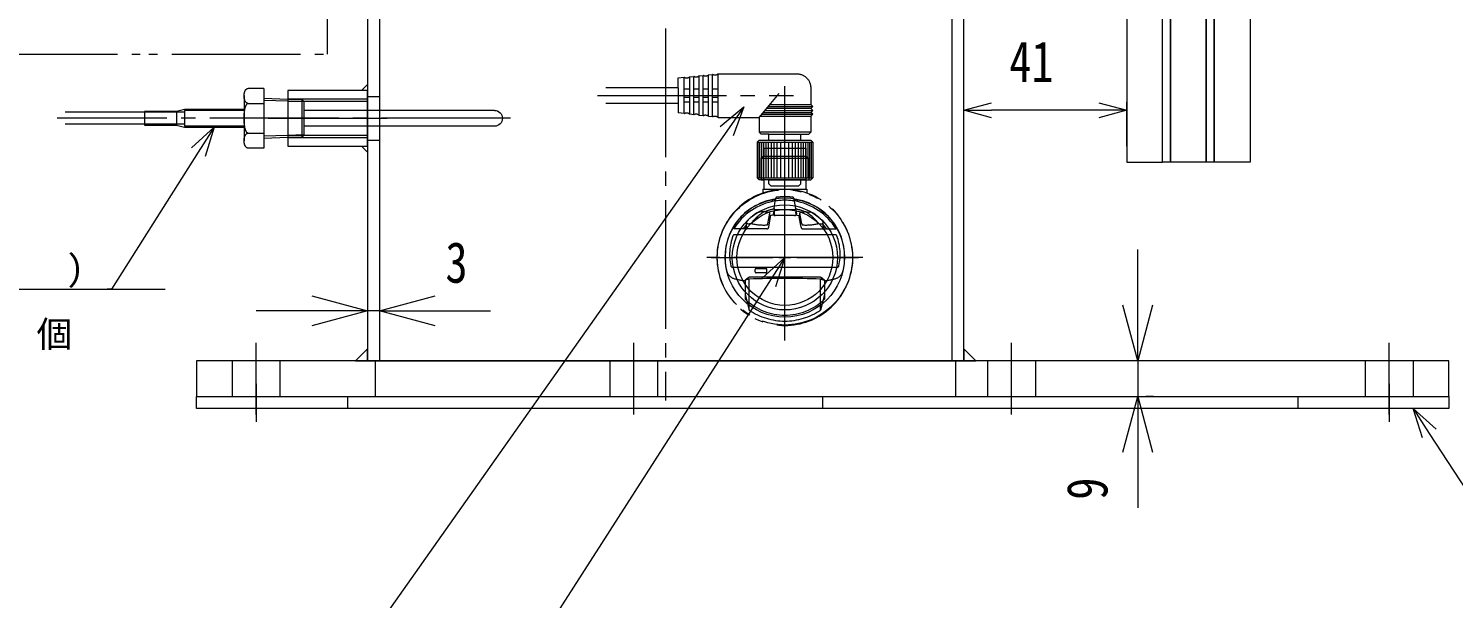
# Model space of a CAD drawing. Units: millimetres at full size. Extents: x -19442 to 19442, y -5866 to 5866.
# Drawn here: x 15599.1 to 15957.5, y -1870.3 to -1726.9 of the extents above; entities that cross this region are included whole.
import ezdxf
from ezdxf.enums import TextEntityAlignment as Align

# ---------------------------------------------------------------- set-up
doc = ezdxf.new("R2010")
doc.units = ezdxf.units.MM
doc.header["$LTSCALE"] = 3.6
doc.linetypes.add('CHAIN2', pattern=[12, 9, -1, 1, -1])
doc.linetypes.add('DOUBLE_CHAIN2', pattern=[12.8, 9, -1, 0.6, -0.6, 0.6, -1])
for name, color, linetype, lineweight in [('0-2_06_PHANTOM', 2, 'DOUBLE_CHAIN2', 9), ('0-3_04_HIDDEN', 7, 'Continuous', 9), ('0-4_05_CENTER', 2, 'CHAIN2', 9), ('0-5_08_DIM', 3, 'Continuous', 9), ('0-6_0', 2, 'Continuous', 9), ('0-7_10_DRAFT', 1, 'Continuous', 9), ('0-8_03_かくれ線', 5, 'Continuous', 9), ('0-9_04_中心線', 4, 'CHAIN2', 9), ('0-D_02_細線', 6, 'Continuous', 9), ('1-0_07_寸法線', 3, 'Continuous', 9), ('1-1_11_HATCH', 2, 'Continuous', 9)]:
    doc.layers.add(name, color=color, linetype=linetype, lineweight=lineweight)
doc.styles.add('ＭＳ ゴシック', font='')
doc.styles.add('ＭＳ Ｐゴシック', font='')
doc.styles.get('ＭＳ ゴシック').set_extended_font_data('MS Gothic')
doc.styles.get('ＭＳ Ｐゴシック').set_extended_font_data('MS PGothic')

# ---------------------------------------------------------------- blocks, each defined once
blk = doc.blocks.new('A$C0D4411A6_1')
at = {"layer": '0-3_04_HIDDEN', "color": 3}
for p, q in [((-119.5, 0), (-119.5, -3)), ((119.5, 0), (119.5, -3))]:
    blk.add_line(p, q, dxfattribs=at)
at = {"layer": '0-4_05_CENTER'}
for p, q in [((-142.5, 3.199), (-142.5, -6.367)), ((142.5, 3.199), (142.5, -6.367))]:
    blk.add_line(p, q, dxfattribs=at)
at = {"layer": '0-6_0', "color": 3}
blk.add_lwpolyline([(-157.5, 0), (157.5, 0), (157.5, -3), (-157.5, -3)], close=True, dxfattribs=at)
at = {"layer": '0-7_10_DRAFT'}
blk.add_line((0, 0), (0, -3), dxfattribs=at)
blk = doc.blocks.new('U1395')
at = {"layer": '0-9_04_中心線'}
for p, q in [((0, 3), (0, 18.5)), ((-18.5, 0), (-3, 0)), ((3, 0), (18.5, 0)), ((0, -18.5), (0, -3))]:
    blk.add_line(p, q, dxfattribs=at)
at = {"layer": '0-9_04_中心線', "linetype": 'Continuous'}
for p, q in [((-1.5, 0), (1.5, 0)), ((0, -1.5), (0, 1.5))]:
    blk.add_line(p, q, dxfattribs=at)
blk = doc.blocks.new('OP-75722b_1')
at = {"layer": '0-2_06_PHANTOM'}
for p, q in [((0, 6.5), (0.5, 7)), ((0, 4), (0, 6.5)), ((0, -4), (0, 4)), ((0.5, -7), (0.5, 7)), ((9.5, 7), (0.5, 7)), ((0.5, 6.7), (9.5, 6.7)), ((0.5, 6.3), (9.5, 6.3)), ((0.5, 5.9), (9.5, 5.9)), ((0.5, 5.3), (9.5, 5.3)), ((0.5, 4.7), (9.5, 4.7)), ((0.5, 4.1), (9.5, 4.1)), ((9.5, -7), (9.5, 7)), ((10, -4), (10, 4)), ((10, 4), (11.5, 4)), ((11.5, 6), (12, 6.5)), ((11.5, 4), (11.5, 6)), ((11.5, -4), (11.5, 4)), ((12, 6.5), (12, -6.5)), ((16, 6.5), (12, 6.5)), ((16, -6.248), (16, 6.5)), ((16.5, -5.829), (16.5, 7)), ((17, 6.5), (17.5, 7)), ((17, -5.409), (17, 6.5)), ((17.5, -4.99), (17.5, 7)), ((17.5, 7), (18, 6.5)), ((18, 6.5), (18, -4.57)), ((18.5, -4.151), (18.5, 7)), ((19, -3.731), (19, 6.5)), ((23.2, 6.5), (19, 6.5)), ((0.5, 3.4), (9.5, 3.4)), ((0.5, 2.7), (9.5, 2.7)), ((0.5, 1.9), (9.5, 1.9)), ((0.5, 1), (9.5, 1)), ((0.5, 0), (9.5, 0)), ((26.7, -16.8), (26.7, 3.011)), ((0.5, -1), (9.5, -1)), ((0.5, -1.9), (9.5, -1.9)), ((0.5, -2.7), (9.5, -2.7)), ((0.5, -3.4), (9.5, -3.4)), ((15.7, -6.5), (21.73, -1.44)), ((0, -4), (0, -6.5)), ((0, -6.5), (0.5, -7)), ((0.5, -4.1), (9.5, -4.1)), ((0.5, -4.7), (9.5, -4.7)), ((0.5, -5.3), (9.5, -5.3)), ((0.5, -5.8), (9.5, -5.8)), ((0.5, -6.3), (9.5, -6.3)), ((0.5, -6.7), (9.5, -6.7)), ((9.5, -7), (0.5, -7)), ((10, -6.5), (9.5, -7)), ((10, -4), (11.5, -4)), ((10, -6.5), (10, -4)), ((11.5, -4), (11.5, -6)), ((11.5, -6), (12, -6.5)), ((15.7, -16.8), (26.7, -16.8)), ((19.55, -16.8), (19.55, -18.175)), ((20.7, -16.8), (20.7, -18.175)), ((22.85, -16.8), (22.85, -18.175)), ((15.858, -18.175), (26.556, -18.175)), ((15.858, -18.175), (15.973, -19.175)), ((15.973, -19.175), (26.451, -19.175)), ((16.131, -20.55), (26.306, -20.55)), ((16.131, -20.55), (16.246, -21.55)), ((19.55, -19.175), (19.55, -20.55)), ((20.7, -19.175), (20.7, -20.55)), ((22.85, -19.175), (22.85, -20.55)), ((26.201, -21.55), (26.306, -20.55)), ((26.451, -19.175), (26.556, -18.175)), ((16.246, -21.55), (26.201, -21.55)), ((16.404, -22.925), (26.057, -22.925)), ((16.404, -22.925), (16.519, -23.925)), ((16.519, -23.925), (25.952, -23.925)), ((19.55, -21.55), (19.55, -22.925)), ((19.55, -23.925), (19.55, -25.3)), ((20.7, -21.55), (20.7, -22.925)), ((20.7, -23.925), (20.7, -25.3)), ((22.85, -21.55), (22.85, -22.925)), ((22.85, -23.925), (22.85, -25.3)), ((25.952, -23.925), (26.057, -22.925)), ((16.677, -25.3), (25.807, -25.3)), ((16.677, -25.3), (16.85, -26.8)), ((19.2, -26.8), (16.85, -26.8)), ((19.2, -26.8), (19.2, -44.997)), ((23.2, -26.8), (19.2, -26.8)), ((23.2, -26.8), (23.2, -44.997)), ((23.2, -26.8), (25.65, -26.8)), ((25.65, -26.8), (25.807, -25.3))]:
    blk.add_line(p, q, dxfattribs=at)
for points in [[(10, 4), (10, 6.5), (9.5, 7)], [(16, 6.5), (16.5, 7), (17, 6.5)], [(18, 6.5), (18.5, 7), (19, 6.5)], [(15.7, -16.8), (15.7, -6.5), (12, -6.5)]]:
    blk.add_lwpolyline(points, dxfattribs=at)
for centre, radius, start, end in [((23.2, 3), 3.5, 359.99984, 90), ((15.062, -17.57), 1, 322.76919, 50.35119), ((27.346, -17.563), 1, 130.27453, 217.73726), ((15.335, -19.945), 1, 322.76919, 50.35119), ((27.097, -19.938), 1, 130.27453, 217.73726), ((15.608, -22.32), 1, 322.76919, 50.35119), ((15.881, -24.695), 1, 322.76919, 50.35119), ((26.598, -24.688), 1, 130.27453, 217.73726), ((26.848, -22.313), 1, 130.27453, 217.73726)]:
    blk.add_arc(centre, radius, start, end, dxfattribs=at)
at = {"layer": '0-4_05_CENTER'}
for p, q in [((-1.5, 0), (23.548, 0)), ((21.2, -47.12), (21.2, 2.179))]:
    blk.add_line(p, q, dxfattribs=at)
at = {"layer": '0-7_10_DRAFT'}
for p, q in [((-1, 4), (-1.5, 3.5)), ((-1, 4), (0, 4)), ((-1.5, -3.5), (-1.5, 3.5)), ((-1, -4), (-1.5, -3.5)), ((-1, -4), (0, -4))]:
    blk.add_line(p, q, dxfattribs=at)
blk = doc.blocks.new('GP-M＊＊Tc_1')
at = {"layer": '0-2_06_PHANTOM'}
for p, q in [((0, 16.002), (0.002, 16.002)), ((0, 14.422), (0, 14.502)), ((0, 14.422), (0, 14.502)), ((-10, 9.338), (-9, 13.231)), ((-9, 13.231), (-9, 5.436)), ((9, 13.231), (9, 5.436)), ((10, 9.338), (9, 13.231)), ((-10, 5.702), (-10, 10.502)), ((10, 5.702), (10, 10.502)), ((-9, 5.436), (-10, 5.749)), ((-9.647, 5.434), (-9, 5.434)), ((-9, 5.002), (0, 5.002)), ((0, 5.002), (9, 5.002)), ((4.5, 3.654), (4.5, 3.037)), ((4.8, 3.86), (7.2, 3.86)), ((7.5, 3.654), (7.5, 3.037)), ((9, 5.436), (10, 5.749)), ((9, 5.434), (9.647, 5.434)), ((-17.1, 0), (-17.1, 0)), ((13.105, 2.477), (-13.105, 2.477)), ((4.8, 2.831), (7.2, 2.831)), ((17.1, 0), (17.1, 0)), ((-12.611, -5.725), (12.611, -5.725)), ((-4.562, -7.175), (-12.871, -7.175)), ((-9.874, -7.635), (-9.805, -7.974)), ((-9.652, -7.217), (-9.652, -8.807)), ((-8.501, -8.518), (-8.91, -8.448)), ((-4.276, -8.42), (-3.774, -11.094)), ((-4.07, -7.583), (-3.577, -10.221)), ((-3.774, -9.169), (-3.774, -11.094)), ((-2.865, -10.724), (-3.658, -10.497)), ((-2.846, -10.698), (-2.726, -11.413)), ((-2.726, -12.296), (-2.726, -10.595)), ((-2.426, -10.515), (2.426, -10.515)), ((2.726, -12.296), (2.726, -10.595)), ((2.846, -10.698), (2.726, -11.413)), ((2.865, -10.724), (3.658, -10.497)), ((4.07, -7.583), (3.577, -10.221)), ((4.276, -8.42), (3.774, -11.094)), ((3.774, -9.169), (3.774, -11.094)), ((4.562, -7.175), (12.871, -7.175)), ((8.501, -8.518), (8.91, -8.448)), ((9.652, -7.217), (9.652, -8.807)), ((9.874, -7.635), (9.805, -7.974)), ((-5.154, -11.559), (-6.267, -11.398)), ((-2.726, -11.952), (-2.915, -10.971)), ((-2.726, -12.296), (-2.425, -14.174)), ((2.426, -12.071), (-2.426, -12.071)), ((-2.425, -14.174), (-2.23, -14.962)), ((2.425, -14.174), (2.231, -14.961)), ((2.726, -12.296), (2.425, -14.174)), ((2.726, -11.952), (2.915, -10.971)), ((5.154, -11.559), (6.267, -11.398)), ((5.25, -17.198), (-5.25, -17.198)), ((-5.25, -19.498), (-5.25, -17.198)), ((5.5, -17.198), (5.25, -17.198)), ((5.5, -17.198), (5.5, -16.191)), ((-5.25, -19.498), (-6, -19.498)), ((-5.25, -19.498), (5.25, -19.498))]:
    blk.add_line(p, q, dxfattribs=at)
for points in [[(-5.25, -17.198), (-5.5, -17.198), (-5.5, -16.191)], [(6, -19.498), (5.25, -19.498), (5.25, -17.198)]]:
    blk.add_lwpolyline(points, dxfattribs=at)
blk.add_circle((0, 0), 16.998, dxfattribs=at)
for centre, radius, start, end in [((0, 0), 17.1, 288.76198, 251.23802), ((0, 0.002), 14.5, 46.39717, 133.60283), ((0, 0.004), 15.999, 55.76763, 124.23237), ((-4.836, 0.61), 10.183, 162.08464, 183.4338), ((-12.117, 2.805), 2.584, 110.38356, 158.74101), ((-9.274, -5.68), 11.532, 93.61065, 108.94), ((-3.771, 13.537), 10.009, 231.51201, 238.50395), ((0, 305.299), 300, 268.28087, 271.71913), ((4.664, 3.654), 0.164, 124.48454, 180), ((4.8, 3.455), 0.404, 90, 124.48454), ((7.2, 3.455), 0.404, 55.51546, 90), ((7.336, 3.654), 0.164, 0, 55.51546), ((3.771, 13.537), 10.009, 301.49605, 308.48799), ((9.274, -5.68), 11.532, 71.06, 86.38935), ((12.117, 2.805), 2.584, 21.25899, 69.61644), ((4.836, 0.61), 10.183, 356.5662, 17.91536), ((-0.711, -0.791), 13.2, 167.41217, 200.43885), ((-13.105, 1.977), 0.5, 90, 167.41217), ((4.664, 3.037), 0.164, 180, 235.51546), ((4.8, 3.235), 0.404, 235.51546, 270), ((7.2, 3.235), 0.404, 270, 304.48454), ((7.336, 3.037), 0.164, 304.48454, 0), ((0.711, -0.791), 13.2, 339.56115, 12.58783), ((13.105, 1.977), 0.5, 12.58783, 90), ((-0.748, -0.357), 14.257, 178.5668, 263.59512), ((0.748, -0.357), 14.257, 276.40488, 1.4332), ((-12.611, -5.225), 0.5, 200.43885, 270), ((12.611, -5.225), 0.5, 270, 339.56115), ((-0.039, 0.635), 15.021, 211.32527, 260.88304), ((0.791, 1.426), 14.206, 217.26239, 222.67821), ((-9.537, -7.564), 0.345, 146.21377, 192.03103), ((-9.363, -7.71), 0.571, 110.51997, 143.73811), ((-9.378, -7.347), 0.446, 183.23787, 231.58948), ((-9.511, -7.914), 0.3, 191.61574, 222.19519), ((-9.341, -8.816), 0.311, 139.42066, 212.7982), ((-1.373, -2.183), 10.677, 219.57193, 234.4444), ((-9.075, -9.212), 0.781, 77.83138, 130.05319), ((-5.319, -22.258), 14.104, 86.89236, 103.04159), ((2.165, -0.138), 13.565, 218.15768, 237.34958), ((-4.562, -7.675), 0.5, 10.58325, 90), ((-4.571, -8.475), 0.3, 10.62503, 86.89236), ((-4.143, -9.343), 0.653, 304.34331, 317.69398), ((-3.899, -10.276), 0.326, 292.498, 9.69844), ((-2.589, -10.908), 0.332, 140.76884, 190.8997), ((-2.447, -11.043), 0.528, 87.77979, 139.23906), ((0.039, 0.635), 15.021, 279.11696, 328.67473), ((2.447, -11.043), 0.528, 40.76094, 92.22021), ((2.589, -10.908), 0.332, 349.1003, 39.23116), ((3.899, -10.276), 0.326, 170.30156, 247.502), ((4.143, -9.343), 0.653, 222.30602, 235.65669), ((4.562, -7.675), 0.5, 90, 169.41675), ((4.571, -8.475), 0.3, 93.10764, 169.37497), ((5.319, -22.258), 14.104, 76.95841, 93.10764), ((-2.165, -0.138), 13.565, 302.65042, 321.84232), ((1.373, -2.183), 10.677, 305.5556, 320.42807), ((9.075, -9.212), 0.781, 49.94681, 102.16862), ((9.363, -7.71), 0.571, 36.26189, 69.48003), ((9.341, -8.816), 0.311, 327.2018, 40.57934), ((-0.791, 1.426), 14.206, 317.32179, 322.73761), ((9.378, -7.347), 0.446, 308.41052, 356.76213), ((9.511, -7.914), 0.3, 317.80481, 348.38426), ((9.537, -7.564), 0.345, 347.96897, 33.78623), ((-5.837, -8.429), 3, 234.4444, 261.7545), ((-3.644, -16.727), 5.384, 94.58352, 106.28763), ((-0.415, -0.171), 12.223, 248.07577, 259.10071), ((-4.079, -11.052), 0.308, 270.92629, 352.14817), ((-2.423, -12.388), 0.316, 90.50018, 163.14689), ((-0.012, -0.351), 14.037, 260.10674, 279.99924), ((2.423, -12.388), 0.316, 16.85311, 89.49982), ((0.415, -0.171), 12.223, 280.89929, 291.92423), ((4.079, -11.052), 0.308, 187.85183, 269.07371), ((3.644, -16.727), 5.384, 73.71237, 85.41648), ((5.837, -8.429), 3, 278.2455, 305.5556), ((0, 0), 17.1, 251.23802, 288.76198), ((-1.939, -14.89), 0.3, 193.87196, 268.49952), ((-0.012, 58.679), 73.894, 268.49952, 271.51942), ((1.939, -14.889), 0.3, 271.51942, 346.12804)]:
    blk.add_arc(centre, radius, start, end, dxfattribs=at)
at = {"layer": '0-4_05_CENTER'}
for p, q in [((0, 20.861), (0, -27.498)), ((-19.6, 0), (19.6, 0))]:
    blk.add_line(p, q, dxfattribs=at)
at = {"layer": '0-7_10_DRAFT'}
for p, q in [((-6, -24.998), (-6, -19.498)), ((-5.398, -19.498), (-5.398, -25.399)), ((5.398, -25.399), (5.398, -19.498)), ((6, -24.998), (6, -19.498)), ((6, -24.998), (-6, -24.998)), ((5.25, -25.498), (-5.25, -25.498)), ((5.25, -27.498), (-5.25, -27.498))]:
    blk.add_line(p, q, dxfattribs=at)
for points in [[(-5.25, -27.498), (-5.25, -25.498), (-6, -24.998)], [(5.25, -27.498), (5.25, -25.498), (6, -24.998)]]:
    blk.add_lwpolyline(points, dxfattribs=at)
blk = doc.blocks.new('HTK1611a_1')
at = {"layer": '0-2_06_PHANTOM'}
for p, q in [((6.03, 7.506), (6.03, -7.506)), ((6.03, 7.506), (10.03, 7.506)), ((6.03, 5.06), (0, 4.849)), ((0, 4.299), (6.03, 4.51)), ((10.03, 3.753), (6.03, 3.753)), ((11.029, 5.711), (11.03, -5.629)), ((28.03, 1.7), (28.03, -1.7)), ((36.03, 1.5), (56.03, 1.5)), ((36.03, -1.5), (56.03, -1.5)), ((0, -4.849), (6.03, -5.06)), ((0.001, -4.299), (6.03, -4.51)), ((10.03, -3.753), (6.03, -3.753)), ((6.03, -7.506), (10.03, -7.506))]:
    blk.add_line(p, q, dxfattribs=at)
for points in [[(11.021, 5.874), (11.015, 5.955), (11.006, 6.035), (10.996, 6.115), (10.984, 6.193), (10.97, 6.271), (10.954, 6.347), (10.936, 6.422), (10.917, 6.496), (10.896, 6.567), (10.873, 6.637), (10.849, 6.705), (10.823, 6.771), (10.796, 6.835), (10.767, 6.897), (10.737, 6.956), (10.706, 7.013), (10.673, 7.067), (10.639, 7.118), (10.604, 7.166), (10.567, 7.212), (10.53, 7.254), (10.492, 7.294), (10.453, 7.33), (10.413, 7.363), (10.372, 7.392), (10.331, 7.419), (10.289, 7.442), (10.246, 7.461), (10.204, 7.477), (10.161, 7.49), (10.117, 7.498), (10.074, 7.504), (10.03, 7.506)], [(10.03, 3.753), (10.074, 3.755), (10.117, 3.76), (10.161, 3.769), (10.204, 3.781), (10.246, 3.797), (10.289, 3.817), (10.331, 3.84), (10.372, 3.866), (10.413, 3.896), (10.453, 3.929), (10.492, 3.965), (10.53, 4.004), (10.567, 4.047), (10.604, 4.092), (10.639, 4.141), (10.673, 4.192), (10.706, 4.246), (10.737, 4.302), (10.767, 4.361), (10.796, 4.423), (10.823, 4.487), (10.849, 4.553), (10.873, 4.621), (10.896, 4.691), (10.917, 4.763), (10.936, 4.836), (10.954, 4.911), (10.97, 4.987), (10.984, 5.065), (10.996, 5.144), (11.006, 5.223), (11.015, 5.303), (11.021, 5.384), (11.026, 5.466), (11.029, 5.547), (11.03, 5.629), (11.029, 5.711), (11.026, 5.793), (11.021, 5.874)], [(11.021, 0.49), (11.015, 0.652), (11.006, 0.812), (10.996, 0.971), (10.984, 1.128), (10.97, 1.284), (10.954, 1.436), (10.936, 1.586), (10.917, 1.733), (10.896, 1.876), (10.873, 2.016), (10.849, 2.153), (10.823, 2.285), (10.796, 2.412), (10.767, 2.535), (10.737, 2.654), (10.706, 2.767), (10.673, 2.875), (10.639, 2.977), (10.604, 3.074), (10.567, 3.165), (10.53, 3.25), (10.492, 3.329), (10.453, 3.401), (10.413, 3.467), (10.372, 3.526), (10.331, 3.579), (10.289, 3.625), (10.246, 3.664), (10.204, 3.696), (10.161, 3.721), (10.117, 3.738), (10.074, 3.749), (10.03, 3.753)], [(10.03, -3.753), (10.074, -3.749), (10.117, -3.738), (10.161, -3.721), (10.204, -3.696), (10.246, -3.664), (10.289, -3.625), (10.331, -3.579), (10.372, -3.526), (10.413, -3.467), (10.453, -3.401), (10.492, -3.329), (10.53, -3.25), (10.567, -3.165), (10.604, -3.074), (10.639, -2.977), (10.673, -2.875), (10.706, -2.767), (10.737, -2.654), (10.767, -2.535), (10.796, -2.412), (10.823, -2.285), (10.849, -2.153), (10.873, -2.016), (10.896, -1.876), (10.917, -1.733), (10.936, -1.586), (10.954, -1.436), (10.97, -1.284), (10.984, -1.128), (10.996, -0.971), (11.006, -0.812), (11.015, -0.652), (11.021, -0.49), (11.026, -0.327), (11.029, -0.164), (11.03, 0), (11.029, 0.164), (11.026, 0.327), (11.021, 0.49)], [(11.03, 2.2), (26.03, 2.2), (28.03, 1.7), (36.03, 1.7), (36.03, -1.7), (28.03, -1.7), (26.03, -2.2), (11.03, -2.2)], [(11.021, -5.384), (11.015, -5.303), (11.006, -5.223), (10.996, -5.144), (10.984, -5.065), (10.97, -4.987), (10.954, -4.911), (10.936, -4.836), (10.917, -4.763), (10.896, -4.691), (10.873, -4.621), (10.849, -4.553), (10.823, -4.487), (10.796, -4.423), (10.767, -4.361), (10.737, -4.302), (10.706, -4.246), (10.673, -4.192), (10.639, -4.141), (10.604, -4.092), (10.567, -4.047), (10.53, -4.004), (10.492, -3.965), (10.453, -3.929), (10.413, -3.896), (10.372, -3.866), (10.331, -3.84), (10.289, -3.817), (10.246, -3.797), (10.204, -3.781), (10.161, -3.769), (10.117, -3.76), (10.074, -3.755), (10.03, -3.753)], [(10.03, -7.506), (10.074, -7.504), (10.117, -7.498), (10.161, -7.49), (10.204, -7.477), (10.246, -7.461), (10.289, -7.442), (10.331, -7.419), (10.372, -7.392), (10.413, -7.363), (10.453, -7.33), (10.492, -7.294), (10.53, -7.254), (10.567, -7.212), (10.604, -7.166), (10.639, -7.118), (10.673, -7.067), (10.706, -7.013), (10.737, -6.956), (10.767, -6.897), (10.796, -6.835), (10.823, -6.771), (10.849, -6.705), (10.873, -6.637), (10.896, -6.567), (10.917, -6.496), (10.936, -6.422), (10.954, -6.347), (10.97, -6.271), (10.984, -6.193), (10.996, -6.115), (11.006, -6.035), (11.015, -5.955), (11.021, -5.874), (11.026, -5.793), (11.029, -5.711), (11.03, -5.629), (11.029, -5.547), (11.026, -5.466), (11.021, -5.384)]]:
    blk.add_lwpolyline(points, dxfattribs=at)
at = {"layer": '0-3_04_HIDDEN', "color": 2}
for p, q in [((-3.97, 4.16), (-3.97, -4.16)), ((-3.468, 4.728), (-3.968, 4.178)), ((-3.968, 4.16), (0, 4.299)), ((-3.47, 4.728), (-3.47, -4.728)), ((0, 4.849), (-3.468, 4.728)), ((-51.97, 2), (-3.97, 2)), ((26.03, 1.5), (36.03, 1.5)), ((-51.97, -2), (-3.97, -2)), ((11.03, -2), (26.03, -2)), ((26.03, -1.5), (36.03, -1.5)), ((-3.968, -4.16), (-3.468, -4.71)), ((-3.968, -4.16), (0.001, -4.299)), ((-3.468, -4.728), (0, -4.849))]:
    blk.add_line(p, q, dxfattribs=at)
blk.add_lwpolyline([(11.029, 2), (26.03, 2), (26.03, -2)], dxfattribs=at)
blk.add_arc((-51.97, 0), 2, 90, 270, dxfattribs=at)
at = {"layer": '0-4_05_CENTER'}
blk.add_line((-55.97, 0), (58.026, 0), dxfattribs=at)
at = {"layer": '0-7_10_DRAFT'}
blk.add_line((0, 4.849), (0, -4.849), dxfattribs=at)
blk = doc.blocks.new('_Open30')
at = {"layer": '0-5_08_DIM', "color": 4}
blk.add_line((0, 0), (-1, 0), dxfattribs=at)
blk.add_lwpolyline([(-1, 0.26795), (0, 0), (-1, -0.26795)], dxfattribs=at)

msp = doc.modelspace()

# ---------------------------------------------------------------- linework, layer by layer
at = {"layer": '0-2_06_PHANTOM', "color": 4}
msp.add_lwpolyline([(15674.328, -1567.611), (15174.328, -1567.611), (15174.328, -1733.411), (15674.328, -1733.411)], close=True, dxfattribs=at)
at = {"layer": '0-5_08_DIM', "color": 2}
msp.add_line((15526.454, -1792.531), (15633.468, -1792.531), dxfattribs=at)
at = {"layer": '0-5_08_DIM'}
msp.add_line((15951.425, -1828.793), (15972.508, -1861.121), dxfattribs=at)
at = {"layer": '0-5_08_DIM', "color": 2}
for points in [[(15774.724, -1752.734), (15672.601, -1897.441), (15671.521, -1897.441)], [(15641.784, -1758.047), (15619.934, -1792.531), (15618.854, -1792.531)], [(15785.279, -1790.825), (15684.916, -1947.321), (15683.836, -1947.321)]]:
    msp.add_lwpolyline(points, dxfattribs=at)
at = {"layer": '0-6_0', "color": 134}
for points in [[(15884.328, -1540.511), (15875.328, -1540.511), (15875.328, -1760.511), (15884.328, -1760.511)], [(15884.328, -1760.511), (15884.328, -1540.511), (15886.328, -1540.511), (15886.328, -1760.511)], [(15886.328, -1760.511), (15886.328, -1540.511), (15895.328, -1540.511), (15895.328, -1760.511)], [(15895.328, -1760.511), (15895.328, -1540.511), (15897.328, -1540.511), (15897.328, -1760.511)], [(15897.328, -1760.511), (15897.328, -1540.511), (15906.328, -1540.511), (15906.328, -1760.511)], [(15684.328, -1810.511), (15834.328, -1810.511), (15834.328, -1650.511), (15684.328, -1650.511)], [(15664.328, -1756.511), (15684.328, -1756.511), (15684.328, -1742.511), (15664.328, -1742.511)], [(15641.328, -1819.511), (15956.328, -1819.511), (15956.328, -1810.511), (15641.328, -1810.511)]]:
    msp.add_lwpolyline(points, close=True, dxfattribs=at)
for radius in [15, 12.059]:
    msp.add_circle((15789.328, -1784.511), radius, dxfattribs=at)
at = {"layer": '0-8_03_かくれ線'}
for p, q in [((15687.328, -1650.511), (15687.328, -1810.511)), ((15831.328, -1650.511), (15831.328, -1810.511)), ((15664.328, -1744.647), (15684.328, -1744.647)), ((15664.328, -1745.228), (15684.328, -1745.228)), ((15684.328, -1744.011), (15687.328, -1744.011)), ((15664.328, -1753.794), (15684.328, -1753.794)), ((15664.328, -1754.375), (15684.328, -1754.375)), ((15684.328, -1755.011), (15687.328, -1755.011)), ((15650.328, -1810.511), (15650.328, -1819.511)), ((15662.328, -1810.511), (15662.328, -1819.511)), ((15686.328, -1819.511), (15686.328, -1810.511)), ((15745.328, -1810.511), (15745.328, -1819.511)), ((15757.328, -1810.511), (15757.328, -1819.511)), ((15832.328, -1819.511), (15832.328, -1810.511)), ((15840.328, -1810.511), (15840.328, -1819.511)), ((15852.328, -1810.511), (15852.328, -1819.511)), ((15935.328, -1810.511), (15935.328, -1819.511)), ((15947.328, -1810.511), (15947.328, -1819.511))]:
    msp.add_line(p, q, dxfattribs=at)
at = {"layer": '0-9_04_中心線'}
for p, q in [((15759.328, -1640.511), (15759.328, -1820.511)), ((15659.328, -1749.511), (15689.328, -1749.511)), ((15682.828, -1749.511), (15688.828, -1749.511)), ((15656.328, -1824.011), (15656.328, -1806.011)), ((15751.328, -1824.011), (15751.328, -1806.011)), ((15846.328, -1824.011), (15846.328, -1806.011)), ((15941.328, -1824.011), (15941.328, -1806.011))]:
    msp.add_line(p, q, dxfattribs=at)
at = {"layer": '0-D_02_細線'}
msp.add_circle((15789.328, -1784.511), 13.22, dxfattribs=at)
at = {"layer": '1-0_07_寸法線'}
for p, q in [((15834.328, -1748.016), (15834.328, -1745.481)), ((15875.328, -1756.511), (15875.328, -1745.481)), ((15868.328, -1747.481), (15841.328, -1747.481)), ((15878.081, -1796.511), (15878.081, -1782.511)), ((15684.328, -1794.577), (15684.328, -1799.954)), ((15670.328, -1797.954), (15656.328, -1797.954)), ((15687.328, -1797.954), (15684.328, -1797.954)), ((15701.328, -1797.954), (15715.328, -1797.954)), ((15687.328, -1799.577), (15687.328, -1799.954)), ((15878.081, -1810.511), (15878.081, -1819.511)), ((15882.081, -1810.511), (15880.081, -1810.511)), ((15882.081, -1819.511), (15880.081, -1819.511)), ((15878.081, -1833.511), (15878.081, -1847.511))]:
    msp.add_line(p, q, dxfattribs=at)
at = {"layer": '1-1_11_HATCH'}
for points in [[(15682.828, -1742.511), (15684.328, -1741.011), (15684.328, -1742.511)], [(15682.828, -1756.511), (15684.328, -1756.511), (15684.328, -1758.011)], [(15684.328, -1810.511), (15684.328, -1807.511), (15681.328, -1810.511)], [(15834.328, -1807.511), (15834.328, -1810.511), (15837.328, -1810.511)]]:
    msp.add_lwpolyline(points, close=True, dxfattribs=at)

# ---------------------------------------------------------------- block references
at = {"layer": '0-5_08_DIM', "xscale": 7.5, "yscale": 7.5}
for p, rotation in [((15779.048, -1746.606), 54.78862), ((15645.798, -1751.711), 57.64103), ((15789.328, -1784.511), 57.32754), ((15947.328, -1822.511), 123.11142)]:
    msp.add_blockref('_Open30', p, dxfattribs=dict(at, rotation=rotation))
at = {"layer": '0-6_0', "xscale": -1, "rotation": 270}
msp.add_blockref('OP-75722b_1', (15789.328, -1765.014), dxfattribs=at)
at = {"layer": '0-6_0', "xscale": -1}
msp.add_blockref('HTK1611a_1', (15664.328, -1749.511), dxfattribs=at)
at = {"layer": '0-6_0', "rotation": 180}
msp.add_blockref('GP-M＊＊Tc_1', (15789.328, -1784.511), dxfattribs=at)
at = {"layer": '0-6_0'}
msp.add_blockref('A$C0D4411A6_1', (15798.828, -1819.511), dxfattribs=at)
at = {"layer": '0-9_04_中心線'}
msp.add_blockref('U1395', (15789.328, -1784.511), dxfattribs=at)
at = {"layer": '1-0_07_寸法線'}
for p, xscale, yscale, rotation in [((15834.328, -1747.481), 7, 7, 180), ((15687.328, -1797.954), 14, 14, 180), ((15878.081, -1810.511), 14, 14, 270), ((15878.081, -1819.511), 14, 14, 90)]:
    msp.add_blockref('_Open30', p, dxfattribs=dict(at, xscale=xscale, yscale=yscale, rotation=rotation))
for p, xscale, yscale in [((15875.328, -1747.481), 7, 7), ((15684.328, -1797.954), 14, 14)]:
    msp.add_blockref('_Open30', p, dxfattribs=dict(at, xscale=xscale, yscale=yscale))

# ---------------------------------------------------------------- texts
at = {"layer": '0-5_08_DIM', "color": 2}
for s, style, p in [(')', 'ＭＳ ゴシック', (15608.568, -1792.446)), ('個', 'ＭＳ Ｐゴシック', (15601.1, -1809.075))]:
    msp.add_text(s, height=6.598, dxfattribs=dict(at, style=style)).set_placement(p, align=Align.BOTTOM_LEFT)
at = {"layer": '1-0_07_寸法線', "color": 134, "style": 'ＭＳ ゴシック', "width": 0.8}
for s, p in [('41', (15845.761, -1743.481)), ('3', (15703.948, -1793.954))]:
    msp.add_text(s, height=10.26, dxfattribs=at).set_placement(p, align=Align.BOTTOM_LEFT)
msp.add_text('9', height=10.26, rotation=90, dxfattribs=at).set_placement((15873.548, -1845.471), align=Align.BOTTOM_LEFT)

doc.saveas('drawing.dxf')
